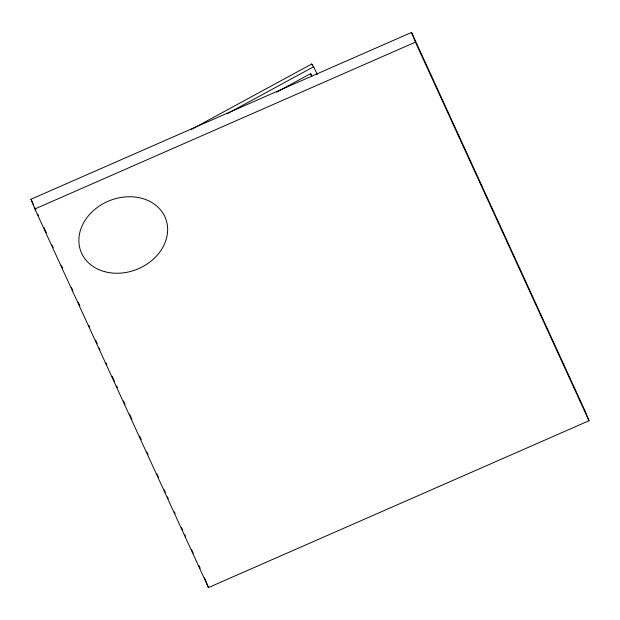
<?xml version="1.0" encoding="UTF-8"?>
<svg xmlns="http://www.w3.org/2000/svg" width="620" height="620" viewBox="0 0 620 620"><rect width="100%" height="100%" fill="white"/><g stroke="black" fill="none" stroke-linecap="round" stroke-linejoin="round"><path stroke-width="0.93" d="M191.286 129.456L311.69 64.038L313.658 66.751L317.285 74.663M227.168 113.739L313.658 66.751M276.652 92.109L310.612 73.656L311.821 76.291M31 199.245L411.548 32.434L585.117 411.045L589 420.755L208.452 587.566L34.883 208.956L31 199.245L33.829 205.414M34.883 208.956L415.439 42.137L411.548 32.434M415.439 42.137L589 420.755M311.69 64.038L312.496 65.797M34.635 207.173L35.844 209.816M37.859 214.218L38.672 215.977M43.919 227.424L46.337 232.709M51.987 245.032L53.204 247.674M61.272 265.283L62.481 267.925M71.362 287.3L72.982 290.819M78.228 302.265L79.841 305.792M88.722 325.159L89.528 326.918M95.581 340.124L97.201 343.651M99.216 348.053L100.022 349.812M106.074 363.018L106.888 364.785M112.135 376.224L114.553 381.509M116.575 385.911L117.382 387.671M123.434 400.884L125.046 404.403M129.487 414.09L131.913 419.368M139.577 436.1L141.197 439.627M146.847 451.949L148.056 454.592M156.938 473.959L158.55 477.485M164.199 489.808L165.408 492.45M167.431 496.853L168.237 498.62M174.29 511.825L175.096 513.585M181.559 527.674L182.768 530.317M184.783 534.719L185.597 536.478M191.65 549.684L193.262 553.203M198.912 565.533L200.128 568.176M310.612 73.656L311.69 76.345M204.561 577.863L208.452 587.566M104.439 271.599A45.469 36.975 -21.8 0 0 167.493 226.331A45.469 36.975 -21.8 0 0 97.852 207.057A45.469 36.975 -21.8 0 0 104.439 271.599"/></g></svg>
